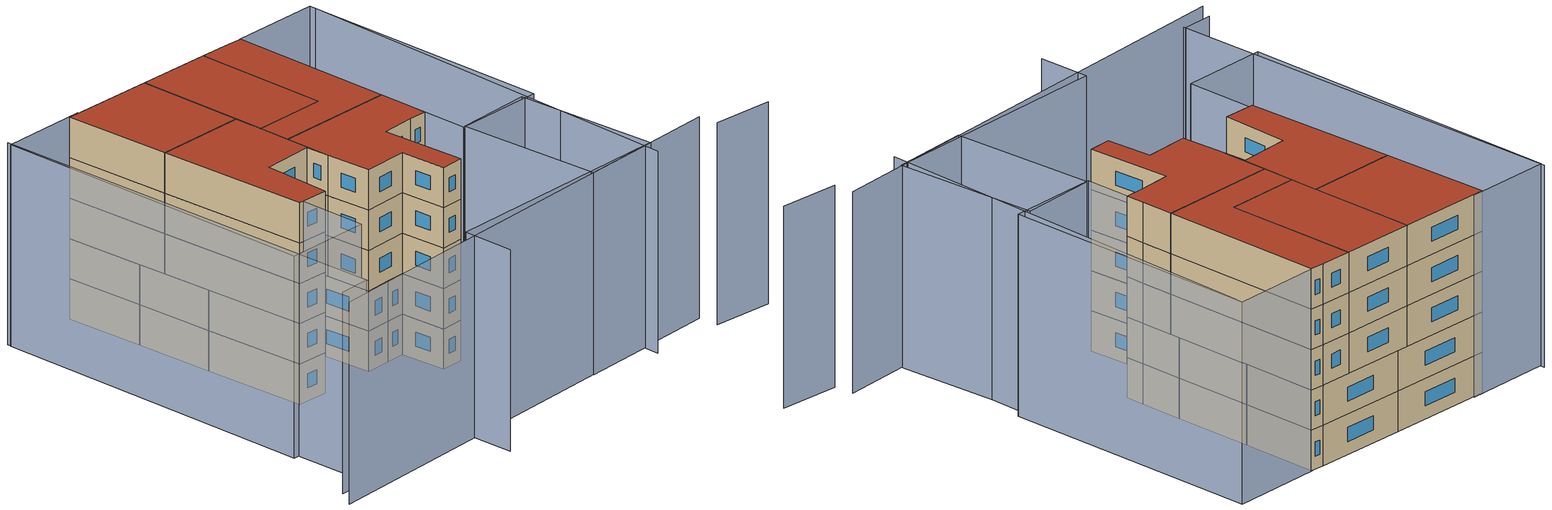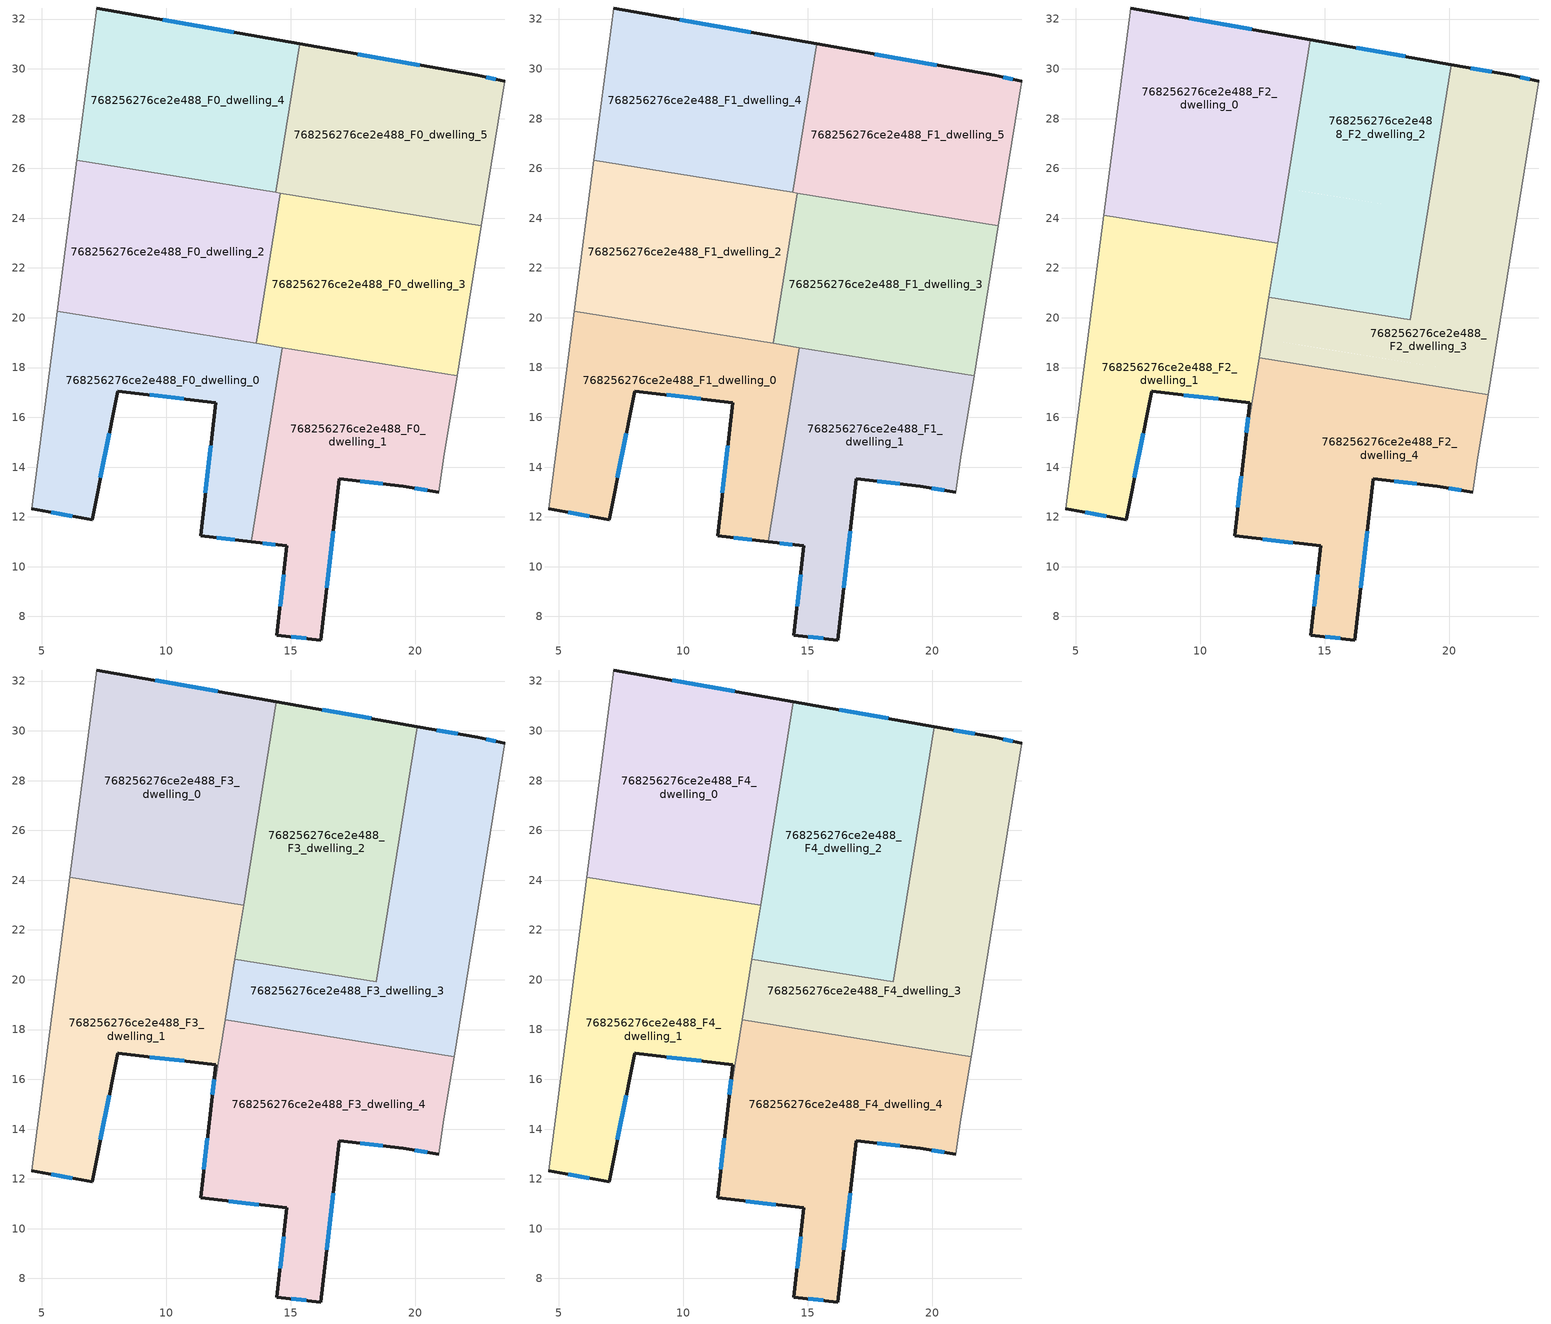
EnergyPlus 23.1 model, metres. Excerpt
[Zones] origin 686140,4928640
768256276ce2e488_F0_dwelling_0
 floor ground (EU_floor_Construction): 14.66,18.8 13.41,11 11.38,11.23 11.99,16.59 8.05,17.04 7.02,11.88 4.6,12.33 5.63,20.26 z0
 wall outside (EU_wall_Construction): 4.6,12.33 7.02,11.88 8.05,17.04 11.99,16.59 11.38,11.23 13.41,11 z0:3
 wall adiabatic (EU_wall_Construction): 5.63,20.26 4.6,12.33 z0:3
 wall to 768256276ce2e488_F0_dwelling_1 (EU_wall_Construction): 13.41,11 14.66,18.8 z0:3
 wall to 768256276ce2e488_F0_dwelling_2 (EU_wall_Construction): 13.61,18.97 5.63,20.26 z0:3
 wall to 768256276ce2e488_F0_dwelling_3 (EU_wall_Construction): 14.66,18.8 13.61,18.97 z0:3
 window (EU_Window_Construction): 12.04,11.16 12.75,11.08 / 11.79,14.85 11.58,12.98 / 9.33,16.9 10.71,16.74 / 7.35,13.56 7.71,15.37 / 5.39,12.18 6.23,12.03 z0.98:2.02
768256276ce2e488_F0_dwelling_1
 floor ground (EU_floor_Construction): 21.69,17.67 21.16,14.4 20.94,12.99 19.53,13.23 16.95,13.53 16.21,7.05 14.44,7.25 14.85,10.83 13.41,11 14.66,18.8 z0
 wall outside (EU_wall_Construction): 13.41,11 14.85,10.83 14.44,7.25 16.21,7.05 16.95,13.53 19.53,13.23 20.94,12.99 z0:3
 wall adiabatic (EU_wall_Construction): 20.94,12.99 21.16,14.4 21.69,17.67 z0:3
 wall to 768256276ce2e488_F0_dwelling_3 (EU_wall_Construction): 21.69,17.67 14.66,18.8 z0:3
 window (EU_Window_Construction): 19.99,13.16 20.48,13.07 / 17.79,13.44 18.69,13.33 / 16.45,9.16 16.71,11.43 / 15.01,7.18 15.63,7.12 / 14.72,9.67 14.57,8.41 / 13.88,10.95 14.38,10.89 z0.98:2.02
768256276ce2e488_F0_dwelling_2
 floor ground (EU_floor_Construction): 14.58,25.01 13.61,18.97 5.63,20.26 6.42,26.33 z0
 wall adiabatic (EU_wall_Construction): 6.42,26.33 5.63,20.26 z0:3
 wall to 768256276ce2e488_F0_dwelling_3 (EU_wall_Construction): 13.61,18.97 14.58,25.01 z0:3
 wall to 768256276ce2e488_F0_dwelling_4 (EU_wall_Construction): 14.41,25.04 6.42,26.33 z0:3
 wall to 768256276ce2e488_F0_dwelling_5 (EU_wall_Construction): 14.58,25.01 14.41,25.04 z0:3
768256276ce2e488_F0_dwelling_3
 floor ground (EU_floor_Construction): 22.66,23.71 21.69,17.67 13.61,18.97 14.58,25.01 z0
 wall adiabatic (EU_wall_Construction): 21.69,17.67 22.66,23.71 z0:3
 wall to 768256276ce2e488_F0_dwelling_5 (EU_wall_Construction): 22.66,23.71 14.58,25.01 z0:3
768256276ce2e488_F0_dwelling_4
 floor ground (EU_floor_Construction): 15.37,31 14.41,25.04 6.42,26.33 7.21,32.44 z0
 wall outside (EU_wall_Construction): 15.37,31 7.21,32.44 z0:3
 wall adiabatic (EU_wall_Construction): 7.21,32.44 6.42,26.33 z0:3
 wall to 768256276ce2e488_F0_dwelling_5 (EU_wall_Construction): 14.41,25.04 15.37,31 z0:3
 window (EU_Window_Construction): 12.72,31.47 9.86,31.98 z0.98:2.02
768256276ce2e488_F0_dwelling_5
 floor ground (EU_floor_Construction): 23.6,29.49 22.66,23.71 14.41,25.04 15.37,31 22.51,29.74 z0
 wall outside (EU_wall_Construction): 23.6,29.49 22.51,29.74 15.37,31 z0:3
 wall adiabatic (EU_wall_Construction): 22.66,23.71 23.6,29.49 z0:3
 window (EU_Window_Construction): 20.19,30.15 17.69,30.59 / 23.24,29.58 22.86,29.66 z0.98:2.02
768256276ce2e488_F1_dwelling_0
 floor to 768256276ce2e488_F0_dwelling_0 (EU_floor_Construction): 14.66,18.8 13.41,11 11.38,11.23 11.99,16.59 8.05,17.04 7.02,11.88 4.6,12.33 5.63,20.26 z3
 wall outside (EU_wall_Construction): 4.6,12.33 7.02,11.88 8.05,17.04 11.99,16.59 11.38,11.23 13.41,11 z3:6
 wall adiabatic (EU_wall_Construction): 5.63,20.26 4.6,12.33 z3:6
 wall to 768256276ce2e488_F1_dwelling_1 (EU_wall_Construction): 13.41,11 14.66,18.8 z3:6
 wall to 768256276ce2e488_F1_dwelling_2 (EU_wall_Construction): 13.61,18.97 5.63,20.26 z3:6
 wall to 768256276ce2e488_F1_dwelling_3 (EU_wall_Construction): 14.66,18.8 13.61,18.97 z3:6
 window (EU_Window_Construction): 12.04,11.16 12.75,11.08 / 11.79,14.85 11.58,12.98 / 9.33,16.9 10.71,16.74 / 7.35,13.56 7.71,15.37 / 5.39,12.18 6.23,12.03 z3.98:5.02
768256276ce2e488_F1_dwelling_1
 floor to 768256276ce2e488_F0_dwelling_1 (EU_floor_Construction): 21.69,17.67 21.16,14.4 20.94,12.99 19.53,13.23 16.95,13.53 16.21,7.05 14.44,7.25 14.85,10.83 13.41,11 14.66,18.8 z3
 wall outside (EU_wall_Construction): 13.41,11 14.85,10.83 14.44,7.25 16.21,7.05 16.95,13.53 19.53,13.23 20.94,12.99 z3:6
 wall adiabatic (EU_wall_Construction): 20.94,12.99 21.16,14.4 21.69,17.67 z3:6
 wall to 768256276ce2e488_F1_dwelling_3 (EU_wall_Construction): 21.69,17.67 14.66,18.8 z3:6
 window (EU_Window_Construction): 19.99,13.16 20.48,13.07 / 17.79,13.44 18.69,13.33 / 16.45,9.16 16.71,11.43 / 15.01,7.18 15.63,7.12 / 14.72,9.67 14.57,8.41 / 13.88,10.95 14.38,10.89 z3.98:5.02
768256276ce2e488_F1_dwelling_2
 floor to 768256276ce2e488_F0_dwelling_2 (EU_floor_Construction): 14.58,25.01 13.61,18.97 5.63,20.26 6.42,26.33 z3
 wall adiabatic (EU_wall_Construction): 6.42,26.33 5.63,20.26 z3:6
 wall to 768256276ce2e488_F1_dwelling_3 (EU_wall_Construction): 13.61,18.97 14.58,25.01 z3:6
 wall to 768256276ce2e488_F1_dwelling_4 (EU_wall_Construction): 14.41,25.04 6.42,26.33 z3:6
 wall to 768256276ce2e488_F1_dwelling_5 (EU_wall_Construction): 14.58,25.01 14.41,25.04 z3:6
768256276ce2e488_F1_dwelling_3
 floor to 768256276ce2e488_F0_dwelling_3 (EU_floor_Construction): 22.66,23.71 21.69,17.67 13.61,18.97 14.58,25.01 z3
 wall adiabatic (EU_wall_Construction): 21.69,17.67 22.66,23.71 z3:6
 wall to 768256276ce2e488_F1_dwelling_5 (EU_wall_Construction): 22.66,23.71 14.58,25.01 z3:6
 ceiling adiabatic (EU_roof_Construction): 21.69,17.67 22.66,23.71 19.14,24.27 18.43,19.91 13.88,20.64 13.61,18.97 z6
768256276ce2e488_F1_dwelling_4
 floor to 768256276ce2e488_F0_dwelling_4 (EU_floor_Construction): 15.37,31 14.41,25.04 6.42,26.33 7.21,32.44 z3
 wall outside (EU_wall_Construction): 15.37,31 7.21,32.44 z3:6
 wall adiabatic (EU_wall_Construction): 7.21,32.44 6.42,26.33 z3:6
 wall to 768256276ce2e488_F1_dwelling_5 (EU_wall_Construction): 14.41,25.04 15.37,31 z3:6
 window (EU_Window_Construction): 12.72,31.47 9.86,31.98 z3.98:5.02
768256276ce2e488_F1_dwelling_5
 floor to 768256276ce2e488_F0_dwelling_5 (EU_floor_Construction): 23.6,29.49 22.66,23.71 14.41,25.04 15.37,31 22.51,29.74 z3
 wall outside (EU_wall_Construction): 23.6,29.49 22.51,29.74 15.37,31 z3:6
 wall adiabatic (EU_wall_Construction): 22.66,23.71 23.6,29.49 z3:6
 window (EU_Window_Construction): 20.19,30.15 17.69,30.59 / 23.24,29.58 22.86,29.66 z3.98:5.02
768256276ce2e488_F2_dwelling_0
 floor to 768256276ce2e488_F1_dwelling_4 (EU_floor_Construction): 14.42,31.17 13.46,25.19 6.42,26.32 7.21,32.44 z6
 floor to 768256276ce2e488_F1_dwelling_2 (EU_floor_Construction): 13.46,25.19 13.11,22.99 6.13,24.12 6.42,26.32 z6
 wall outside (EU_wall_Construction): 14.43,31.17 7.21,32.44 z6:9
 wall to 768256276ce2e488_F2_dwelling_1 (EU_wall_Construction): 6.13,24.12 13.11,22.99 z6:9
 wall adiabatic (EU_wall_Construction): 7.21,32.44 6.13,24.12 z6:9
 wall to 768256276ce2e488_F2_dwelling_2 (EU_wall_Construction): 13.11,22.99 14.43,31.17 z6:9
 window (EU_Window_Construction): 12.08,31.58 9.56,32.03 z6.98:8.02
768256276ce2e488_F2_dwelling_1
 floor to 768256276ce2e488_F1_dwelling_0 (EU_floor_Construction): 12.49,19.15 11.78,14.78 11.99,16.59 8.05,17.04 7.02,11.88 4.6,12.33 5.63,20.26 z6
 floor to 768256276ce2e488_F1_dwelling_2 (EU_floor_Construction): 13.11,22.99 12.49,19.16 5.63,20.26 6.13,24.12 z6
 wall outside (EU_wall_Construction): 4.6,12.33 7.02,11.88 8.05,17.04 8.07,17.04 11.99,16.59 11.78,14.78 z6:9
 wall adiabatic (EU_wall_Construction): 6.13,24.12 4.6,12.33 z6:9
 wall to 768256276ce2e488_F2_dwelling_4 (EU_wall_Construction): 11.78,14.78 12.36,18.39 z6:9
 wall to 768256276ce2e488_F2_dwelling_3 (EU_wall_Construction): 12.36,18.39 12.76,20.83 z6:9
 wall to 768256276ce2e488_F2_dwelling_2 (EU_wall_Construction): 12.76,20.83 13.11,22.99 z6:9
 window (EU_Window_Construction): 11.92,16 11.85,15.37 / 9.35,16.9 10.72,16.74 / 7.35,13.56 7.71,15.37 / 5.39,12.18 6.23,12.03 z6.98:8.02
768256276ce2e488_F2_dwelling_2
 floor to 768256276ce2e488_F1_dwelling_2 (EU_floor_Construction): 14.58,25.01 13.88,20.64 12.76,20.83 13.46,25.19 z6
 floor to 768256276ce2e488_F1_dwelling_5 (EU_floor_Construction): 20.09,30.17 19.14,24.27 14.41,25.04 15.37,31 z6
 floor to 768256276ce2e488_F1_dwelling_4 (EU_floor_Construction): 15.37,31 14.41,25.04 13.46,25.19 14.42,31.17 z6
 floor to 768256276ce2e488_F1_dwelling_3 (EU_floor_Construction): 19.14,24.27 18.43,19.91 13.88,20.64 14.58,25.01 z6
 wall outside (EU_wall_Construction): 20.09,30.17 14.43,31.17 z6:9
 wall to 768256276ce2e488_F2_dwelling_3 (EU_wall_Construction): 12.76,20.83 18.43,19.91 20.09,30.17 z6:9
 window (EU_Window_Construction): 18.25,30.5 16.27,30.85 z6.98:8.02
768256276ce2e488_F2_dwelling_3
 floor to 768256276ce2e488_F1_dwelling_1 (EU_floor_Construction): 21.69,17.67 21.56,16.9 14.54,18.04 14.66,18.8 z6
 floor to 768256276ce2e488_F1_dwelling_5 (EU_floor_Construction): 23.6,29.49 22.66,23.71 19.14,24.27 20.09,30.17 22.51,29.74 z6
 floor to 768256276ce2e488_F1_dwelling_0 (EU_floor_Construction): 14.66,18.8 14.54,18.04 12.36,18.39 12.49,19.15 z6
 floor to 768256276ce2e488_F1_dwelling_2 (EU_floor_Construction): 13.88,20.64 13.61,18.97 12.49,19.16 12.76,20.83 z6
 floor adiabatic (EU_floor_Construction): 22.66,23.71 21.56,16.9 21.69,17.67 13.61,18.97 13.88,20.64 18.43,19.91 19.14,24.27 z6
 wall outside (EU_wall_Construction): 23.6,29.49 22.51,29.74 20.09,30.17 z6:9
 wall adiabatic (EU_wall_Construction): 21.56,16.9 23.6,29.49 z6:9
 wall to 768256276ce2e488_F2_dwelling_4 (EU_wall_Construction): 12.36,18.39 21.56,16.9 z6:9
 window (EU_Window_Construction): 21.72,29.88 20.88,30.03 / 23.24,29.58 22.86,29.66 z6.98:8.02
768256276ce2e488_F2_dwelling_4
 floor to 768256276ce2e488_F1_dwelling_1 (EU_floor_Construction): 21.56,16.9 21.16,14.4 20.94,12.99 19.53,13.23 16.95,13.53 16.21,7.05 14.44,7.25 14.85,10.83 13.41,11 14.54,18.04 z6
 floor to 768256276ce2e488_F1_dwelling_0 (EU_floor_Construction): 14.54,18.04 13.41,11 11.38,11.23 11.78,14.78 12.36,18.39 z6
 wall outside (EU_wall_Construction): 11.78,14.78 11.38,11.23 14.85,10.83 14.44,7.25 16.21,7.05 16.95,13.53 19.53,13.23 20.94,12.99 z6:9
 wall adiabatic (EU_wall_Construction): 20.94,12.99 21.16,14.4 21.56,16.9 z6:9
 window (EU_Window_Construction): 14.72,9.67 14.57,8.41 / 12.51,11.1 13.72,10.96 / 11.65,13.63 11.51,12.39 / 19.99,13.16 20.48,13.07 / 17.79,13.44 18.69,13.33 / 16.45,9.16 16.71,11.43 / 15.01,7.18 15.63,7.12 z6.98:8.02
768256276ce2e488_F3_dwelling_0
 floor to 768256276ce2e488_F2_dwelling_0 (EU_floor_Construction): 14.43,31.17 13.11,22.99 6.13,24.12 7.21,32.44 z9
 wall outside (EU_wall_Construction): 14.43,31.17 7.21,32.44 z9:12
 wall to 768256276ce2e488_F3_dwelling_1 (EU_wall_Construction): 6.13,24.12 13.11,22.99 z9:12
 wall adiabatic (EU_wall_Construction): 7.21,32.44 6.13,24.12 z9:12
 wall to 768256276ce2e488_F3_dwelling_2 (EU_wall_Construction): 13.11,22.99 14.43,31.17 z9:12
 window (EU_Window_Construction): 12.08,31.58 9.56,32.03 z9.98:11.02
768256276ce2e488_F3_dwelling_1
 floor to 768256276ce2e488_F2_dwelling_1 (EU_floor_Construction): 13.11,22.99 11.78,14.78 11.99,16.59 8.07,17.04 8.05,17.04 7.02,11.88 4.6,12.33 6.13,24.12 z9
 wall outside (EU_wall_Construction): 4.6,12.33 7.02,11.88 8.05,17.04 8.07,17.04 11.99,16.59 11.78,14.78 z9:12
 wall adiabatic (EU_wall_Construction): 6.13,24.12 4.6,12.33 z9:12
 wall to 768256276ce2e488_F3_dwelling_4 (EU_wall_Construction): 11.78,14.78 12.36,18.39 z9:12
 wall to 768256276ce2e488_F3_dwelling_3 (EU_wall_Construction): 12.36,18.39 12.76,20.83 z9:12
 wall to 768256276ce2e488_F3_dwelling_2 (EU_wall_Construction): 12.76,20.83 13.11,22.99 z9:12
 window (EU_Window_Construction): 11.92,16 11.85,15.37 / 9.35,16.9 10.72,16.74 / 7.35,13.56 7.71,15.37 / 5.39,12.18 6.23,12.03 z9.98:11.02
768256276ce2e488_F3_dwelling_2
 floor to 768256276ce2e488_F2_dwelling_2 (EU_floor_Construction): 20.09,30.17 18.43,19.91 12.76,20.83 14.43,31.17 z9
 wall outside (EU_wall_Construction): 20.09,30.17 14.43,31.17 z9:12
 wall to 768256276ce2e488_F3_dwelling_3 (EU_wall_Construction): 12.76,20.83 18.43,19.91 20.09,30.17 z9:12
 window (EU_Window_Construction): 18.25,30.5 16.27,30.85 z9.98:11.02
768256276ce2e488_F3_dwelling_3
 floor to 768256276ce2e488_F2_dwelling_3 (EU_floor_Construction): 23.6,29.49 21.56,16.9 12.36,18.39 12.76,20.83 18.43,19.91 20.09,30.17 22.51,29.74 z9
 wall outside (EU_wall_Construction): 23.6,29.49 22.51,29.74 20.09,30.17 z9:12
 wall adiabatic (EU_wall_Construction): 21.56,16.9 23.6,29.49 z9:12
 wall to 768256276ce2e488_F3_dwelling_4 (EU_wall_Construction): 12.36,18.39 21.56,16.9 z9:12
 window (EU_Window_Construction): 21.72,29.88 20.88,30.03 / 23.24,29.58 22.86,29.66 z9.98:11.02
768256276ce2e488_F3_dwelling_4
 floor to 768256276ce2e488_F2_dwelling_4 (EU_floor_Construction): 21.56,16.9 21.16,14.4 20.94,12.99 19.53,13.23 16.95,13.53 16.21,7.05 14.44,7.25 14.85,10.83 11.38,11.23 11.78,14.78 12.36,18.39 z9
 wall outside (EU_wall_Construction): 11.78,14.78 11.38,11.23 14.85,10.83 14.44,7.25 16.21,7.05 16.95,13.53 19.53,13.23 20.94,12.99 z9:12
 wall adiabatic (EU_wall_Construction): 20.94,12.99 21.16,14.4 21.56,16.9 z9:12
 window (EU_Window_Construction): 14.72,9.67 14.57,8.41 / 12.51,11.1 13.72,10.96 / 11.65,13.63 11.51,12.39 / 19.99,13.16 20.48,13.07 / 17.79,13.44 18.69,13.33 / 16.45,9.16 16.71,11.43 / 15.01,7.18 15.63,7.12 z9.98:11.02
768256276ce2e488_F4_dwelling_0
 floor to 768256276ce2e488_F3_dwelling_0 (EU_floor_Construction): 14.43,31.17 13.11,22.99 6.13,24.12 7.21,32.44 z12
 wall outside (EU_wall_Construction): 14.43,31.17 7.21,32.44 z12:15
 wall to 768256276ce2e488_F4_dwelling_1 (EU_wall_Construction): 6.13,24.12 13.11,22.99 z12:15
 wall adiabatic (EU_wall_Construction): 7.21,32.44 6.13,24.12 z12:15
 wall to 768256276ce2e488_F4_dwelling_2 (EU_wall_Construction): 13.11,22.99 14.43,31.17 z12:15
 window (EU_Window_Construction): 12.08,31.58 9.56,32.03 z12.98:14.02
 roof outside (EU_roof_Construction): 13.11,22.99 14.43,31.17 7.21,32.44 6.13,24.12 z15
768256276ce2e488_F4_dwelling_1
 floor to 768256276ce2e488_F3_dwelling_1 (EU_floor_Construction): 13.11,22.99 11.78,14.78 11.99,16.59 8.07,17.04 8.05,17.04 7.02,11.88 4.6,12.33 6.13,24.12 z12
 wall outside (EU_wall_Construction): 4.6,12.33 7.02,11.88 8.05,17.04 8.07,17.04 11.99,16.59 11.78,14.78 z12:15
 wall adiabatic (EU_wall_Construction): 6.13,24.12 4.6,12.33 z12:15
 wall to 768256276ce2e488_F4_dwelling_4 (EU_wall_Construction): 11.78,14.78 12.36,18.39 z12:15
 wall to 768256276ce2e488_F4_dwelling_3 (EU_wall_Construction): 12.36,18.39 12.76,20.83 z12:15
 wall to 768256276ce2e488_F4_dwelling_2 (EU_wall_Construction): 12.76,20.83 13.11,22.99 z12:15
 window (EU_Window_Construction): 11.92,16 11.85,15.37 / 9.35,16.9 10.72,16.74 / 7.35,13.56 7.71,15.37 / 5.39,12.18 6.23,12.03 z12.98:14.02
 roof outside (EU_roof_Construction): 11.78,14.78 13.11,22.99 6.13,24.12 4.6,12.33 7.02,11.88 8.05,17.04 8.07,17.04 11.99,16.59 z15
768256276ce2e488_F4_dwelling_2
 floor to 768256276ce2e488_F3_dwelling_2 (EU_floor_Construction): 20.09,30.17 18.43,19.91 12.76,20.83 14.43,31.17 z12
 wall outside (EU_wall_Construction): 20.09,30.17 14.43,31.17 z12:15
 wall to 768256276ce2e488_F4_dwelling_3 (EU_wall_Construction): 12.76,20.83 18.43,19.91 20.09,30.17 z12:15
 window (EU_Window_Construction): 18.25,30.5 16.27,30.85 z12.98:14.02
 roof outside (EU_roof_Construction): 18.43,19.91 20.09,30.17 14.43,31.17 12.76,20.83 z15
768256276ce2e488_F4_dwelling_3
 floor to 768256276ce2e488_F3_dwelling_3 (EU_floor_Construction): 23.6,29.49 21.56,16.9 12.36,18.39 12.76,20.83 18.43,19.91 20.09,30.17 22.51,29.74 z12
 wall outside (EU_wall_Construction): 23.6,29.49 22.51,29.74 20.09,30.17 z12:15
 wall adiabatic (EU_wall_Construction): 21.56,16.9 23.6,29.49 z12:15
 wall to 768256276ce2e488_F4_dwelling_4 (EU_wall_Construction): 12.36,18.39 21.56,16.9 z12:15
 window (EU_Window_Construction): 21.72,29.88 20.88,30.03 / 23.24,29.58 22.86,29.66 z12.98:14.02
 roof outside (EU_roof_Construction): 21.56,16.9 23.6,29.49 22.51,29.74 20.09,30.17 18.43,19.91 12.76,20.83 12.36,18.39 z15
768256276ce2e488_F4_dwelling_4
 floor to 768256276ce2e488_F3_dwelling_4 (EU_floor_Construction): 21.56,16.9 21.16,14.4 20.94,12.99 19.53,13.23 16.95,13.53 16.21,7.05 14.44,7.25 14.85,10.83 11.38,11.23 11.78,14.78 12.36,18.39 z12
 wall outside (EU_wall_Construction): 11.78,14.78 11.38,11.23 14.85,10.83 14.44,7.25 16.21,7.05 16.95,13.53 19.53,13.23 20.94,12.99 z12:15
 wall adiabatic (EU_wall_Construction): 20.94,12.99 21.16,14.4 21.56,16.9 z12:15
 window (EU_Window_Construction): 14.72,9.67 14.57,8.41 / 12.51,11.1 13.72,10.96 / 11.65,13.63 11.51,12.39 / 19.99,13.16 20.48,13.07 / 17.79,13.44 18.69,13.33 / 16.45,9.16 16.71,11.43 / 15.01,7.18 15.63,7.12 z12.98:14.02
 roof outside (EU_roof_Construction): 16.21,7.05 16.95,13.53 19.53,13.23 20.94,12.99 21.16,14.4 21.56,16.9 12.36,18.39 11.78,14.78 11.38,11.23 14.85,10.83 14.44,7.25 z15
shading: -6.43,1.13 30.41,-2.76 / 30.25,-4.3 34.84,-5.37 / 6.27,-3.43 6.86,0.52 / 6.86,0.52 24.98,-2.19 / -5.38,2.35 -2.98,2.04 / 24.4,-3.39 30.36,27.93 / 1.65,33.75 -3,1.88 / 19.28,-1.61 20.54,9.53 / 20.54,9.53 26.47,8.86 / 26.47,8.86 25.21,-2.28 / 25.21,-2.28 19.28,-1.61 / 30.44,28.42 27.3,8.47 / 27.3,8.47 20.4,9.56 / 20.4,9.56 23.53,29.5 / 23.53,29.5 30.44,28.42 / -2.52,8.1 1.53,33.45 / 1.53,33.45 8.1,32.39 / 8.1,32.39 4.05,7.04 / 4.05,7.04 -2.52,8.1 z0:15
[Building]
EU S2 Campaign: North Axis=0; Terrain=City; Solar Distribution=FullExterior
[Site:Location]
Bologna: Latitude=44.5; Longitude=11.25; Time Zone=1; Elevation=37
[SizingPeriod:WeatherFileDays]
AnnualSizingPeriod: Begin Month=1; Begin Day of Month=1; End Month=12; End Day of Month=31; Day of Week for Start Day=Monday; Use Weather File Daylight Saving Period=No; Use Weather File Rain and Snow Indicators=No
[MATERIAL]
EU_InternalMass_Material: Roughness=MediumRough; Thickness=0.1; Conductivity=1; Density=1800; Specific Heat=900; Thermal Absorptance=0.9; Solar Absorptance=0.7; Visible Absorptance=0.7
[MATERIAL:NOMASS] Roughness=MediumRough; Thermal Absorptance=0.9; Solar Absorptance=0.7; Visible Absorptance=0.7
Name | Thermal Resistance
EU_wall_NoMass | 0.905828
EU_roof_NoMass | 0.37593
EU_floor_NoMass | 0.67114
[WINDOWMATERIAL:SIMPLEGLAZINGSYSTEM]
EU_Window_SimpleGlazing: UFactor=4.52486; Solar Heat Gain Coefficient=0.85; Visible Transmittance=0.85
[CONSTRUCTION]
EU_wall_Construction: EU_wall_NoMass
EU_roof_Construction: EU_roof_NoMass
EU_floor_Construction: EU_floor_NoMass
EU_Window_Construction: EU_Window_SimpleGlazing
EU_InternalMass_Construction: EU_InternalMass_Material
[ZONE] Type=1; Multiplier=1; Ceiling Height=autocalculate; Floor Area=autocalculate; Part of Total Floor Area=Yes
Name | Volume
768256276ce2e488_F0_dwelling_0; 768256276ce2e488_F1_dwelling_0 | 150.026
768256276ce2e488_F2_dwelling_0; 768256276ce2e488_F3_dwelling_0; 768256276ce2e488_F4_dwelling_0 | 180.016
768256276ce2e488_F0_dwelling_1; 768256276ce2e488_F1_dwelling_1 | 150.029
768256276ce2e488_F2_dwelling_1; 768256276ce2e488_F3_dwelling_1; 768256276ce2e488_F4_dwelling_1 | 180.011
768256276ce2e488_F0_dwelling_2; 768256276ce2e488_F1_dwelling_2 | 150.01
768256276ce2e488_F2_dwelling_2; 768256276ce2e488_F3_dwelling_2; 768256276ce2e488_F4_dwelling_2 | 180.018
768256276ce2e488_F0_dwelling_3; 768256276ce2e488_F1_dwelling_3 | 150.007
768256276ce2e488_F2_dwelling_3; 768256276ce2e488_F3_dwelling_3; 768256276ce2e488_F4_dwelling_3 | 180.024
768256276ce2e488_F0_dwelling_4; 768256276ce2e488_F1_dwelling_4 | 150.016
768256276ce2e488_F2_dwelling_4; 768256276ce2e488_F3_dwelling_4; 768256276ce2e488_F4_dwelling_4 | 180.007
768256276ce2e488_F0_dwelling_5; 768256276ce2e488_F1_dwelling_5 | 150.017
[INTERNALMASS] Construction=EU_InternalMass_Construction
Name | Zone or ZoneList | Surface Area
768256276ce2e488_F0_dwelling_0_EU_InternalMass | 768256276ce2e488_F0_dwelling_0 | 50.0084
768256276ce2e488_F0_dwelling_1_EU_InternalMass | 768256276ce2e488_F0_dwelling_1 | 50.0097
768256276ce2e488_F0_dwelling_2_EU_InternalMass | 768256276ce2e488_F0_dwelling_2 | 50.0035
768256276ce2e488_F0_dwelling_3_EU_InternalMass | 768256276ce2e488_F0_dwelling_3 | 50.0024
768256276ce2e488_F0_dwelling_4_EU_InternalMass | 768256276ce2e488_F0_dwelling_4 | 50.0053
768256276ce2e488_F0_dwelling_5_EU_InternalMass | 768256276ce2e488_F0_dwelling_5 | 50.0057
768256276ce2e488_F1_dwelling_0_EU_InternalMass | 768256276ce2e488_F1_dwelling_0 | 50.0084
768256276ce2e488_F1_dwelling_1_EU_InternalMass | 768256276ce2e488_F1_dwelling_1 | 50.0097
768256276ce2e488_F1_dwelling_2_EU_InternalMass | 768256276ce2e488_F1_dwelling_2 | 50.0035
768256276ce2e488_F1_dwelling_3_EU_InternalMass | 768256276ce2e488_F1_dwelling_3 | 50.0024
768256276ce2e488_F1_dwelling_4_EU_InternalMass | 768256276ce2e488_F1_dwelling_4 | 50.0053
768256276ce2e488_F1_dwelling_5_EU_InternalMass | 768256276ce2e488_F1_dwelling_5 | 50.0057
768256276ce2e488_F2_dwelling_0_EU_InternalMass | 768256276ce2e488_F2_dwelling_0 | 60.0058
768256276ce2e488_F2_dwelling_1_EU_InternalMass | 768256276ce2e488_F2_dwelling_1 | 60.004
768256276ce2e488_F2_dwelling_2_EU_InternalMass | 768256276ce2e488_F2_dwelling_2 | 60.006
768256276ce2e488_F2_dwelling_3_EU_InternalMass | 768256276ce2e488_F2_dwelling_3 | 60.0084
768256276ce2e488_F2_dwelling_4_EU_InternalMass | 768256276ce2e488_F2_dwelling_4 | 60.0022
768256276ce2e488_F3_dwelling_0_EU_InternalMass | 768256276ce2e488_F3_dwelling_0 | 60.0058
768256276ce2e488_F3_dwelling_1_EU_InternalMass | 768256276ce2e488_F3_dwelling_1 | 60.004
768256276ce2e488_F3_dwelling_2_EU_InternalMass | 768256276ce2e488_F3_dwelling_2 | 60.006
768256276ce2e488_F3_dwelling_3_EU_InternalMass | 768256276ce2e488_F3_dwelling_3 | 60.0084
768256276ce2e488_F3_dwelling_4_EU_InternalMass | 768256276ce2e488_F3_dwelling_4 | 60.0022
768256276ce2e488_F4_dwelling_0_EU_InternalMass | 768256276ce2e488_F4_dwelling_0 | 60.0058
768256276ce2e488_F4_dwelling_1_EU_InternalMass | 768256276ce2e488_F4_dwelling_1 | 60.004
768256276ce2e488_F4_dwelling_2_EU_InternalMass | 768256276ce2e488_F4_dwelling_2 | 60.006
768256276ce2e488_F4_dwelling_3_EU_InternalMass | 768256276ce2e488_F4_dwelling_3 | 60.0084
768256276ce2e488_F4_dwelling_4_EU_InternalMass | 768256276ce2e488_F4_dwelling_4 | 60.0022
[OTHEREQUIPMENT] Fuel Type=Electricity; Design Level Calculation Method=Watts/Area; Power per Zone Floor Area=1; Fraction Latent=0; Fraction Radiant=0; Fraction Lost=0; Carbon Dioxide Generation Rate=0; EndUse Subcategory=EU_Step8_InternalGains
Name | Zone or ZoneList or Space or SpaceList | Schedule
EU_Step8_InternalGain_768256276ce2e488_F0_dwelling_0_f000 | 768256276ce2e488_F0_dwelling_0 | EU_Step8_GainSchedule_768256276ce2e488_F0_dwelling_0_f000
EU_Step8_InternalGain_768256276ce2e488_F0_dwelling_1_f000 | 768256276ce2e488_F0_dwelling_1 | EU_Step8_GainSchedule_768256276ce2e488_F0_dwelling_1_f000
EU_Step8_InternalGain_768256276ce2e488_F0_dwelling_2_f000 | 768256276ce2e488_F0_dwelling_2 | EU_Step8_GainSchedule_768256276ce2e488_F0_dwelling_2_f000
EU_Step8_InternalGain_768256276ce2e488_F0_dwelling_3_f000 | 768256276ce2e488_F0_dwelling_3 | EU_Step8_GainSchedule_768256276ce2e488_F0_dwelling_3_f000
EU_Step8_InternalGain_768256276ce2e488_F0_dwelling_4_f000 | 768256276ce2e488_F0_dwelling_4 | EU_Step8_GainSchedule_768256276ce2e488_F0_dwelling_4_f000
EU_Step8_InternalGain_768256276ce2e488_F0_dwelling_5_f000 | 768256276ce2e488_F0_dwelling_5 | EU_Step8_GainSchedule_768256276ce2e488_F0_dwelling_5_f000
EU_Step8_InternalGain_768256276ce2e488_F1_dwelling_0_f000 | 768256276ce2e488_F1_dwelling_0 | EU_Step8_GainSchedule_768256276ce2e488_F1_dwelling_0_f000
EU_Step8_InternalGain_768256276ce2e488_F1_dwelling_1_f000 | 768256276ce2e488_F1_dwelling_1 | EU_Step8_GainSchedule_768256276ce2e488_F1_dwelling_1_f000
EU_Step8_InternalGain_768256276ce2e488_F1_dwelling_2_f000 | 768256276ce2e488_F1_dwelling_2 | EU_Step8_GainSchedule_768256276ce2e488_F1_dwelling_2_f000
EU_Step8_InternalGain_768256276ce2e488_F1_dwelling_3_f000 | 768256276ce2e488_F1_dwelling_3 | EU_Step8_GainSchedule_768256276ce2e488_F1_dwelling_3_f000
EU_Step8_InternalGain_768256276ce2e488_F1_dwelling_4_f000 | 768256276ce2e488_F1_dwelling_4 | EU_Step8_GainSchedule_768256276ce2e488_F1_dwelling_4_f000
EU_Step8_InternalGain_768256276ce2e488_F1_dwelling_5_f000 | 768256276ce2e488_F1_dwelling_5 | EU_Step8_GainSchedule_768256276ce2e488_F1_dwelling_5_f000
EU_Step8_InternalGain_768256276ce2e488_F2_dwelling_0_f000 | 768256276ce2e488_F2_dwelling_0 | EU_Step8_GainSchedule_768256276ce2e488_F2_dwelling_0_f000
EU_Step8_InternalGain_768256276ce2e488_F2_dwelling_1_f000 | 768256276ce2e488_F2_dwelling_1 | EU_Step8_GainSchedule_768256276ce2e488_F2_dwelling_1_f000
EU_Step8_InternalGain_768256276ce2e488_F2_dwelling_2_f000 | 768256276ce2e488_F2_dwelling_2 | EU_Step8_GainSchedule_768256276ce2e488_F2_dwelling_2_f000
EU_Step8_InternalGain_768256276ce2e488_F2_dwelling_3_f000 | 768256276ce2e488_F2_dwelling_3 | EU_Step8_GainSchedule_768256276ce2e488_F2_dwelling_3_f000
EU_Step8_InternalGain_768256276ce2e488_F2_dwelling_4_f000 | 768256276ce2e488_F2_dwelling_4 | EU_Step8_GainSchedule_768256276ce2e488_F2_dwelling_4_f000
EU_Step8_InternalGain_768256276ce2e488_F3_dwelling_0_f000 | 768256276ce2e488_F3_dwelling_0 | EU_Step8_GainSchedule_768256276ce2e488_F3_dwelling_0_f000
EU_Step8_InternalGain_768256276ce2e488_F3_dwelling_1_f000 | 768256276ce2e488_F3_dwelling_1 | EU_Step8_GainSchedule_768256276ce2e488_F3_dwelling_1_f000
EU_Step8_InternalGain_768256276ce2e488_F3_dwelling_2_f000 | 768256276ce2e488_F3_dwelling_2 | EU_Step8_GainSchedule_768256276ce2e488_F3_dwelling_2_f000
EU_Step8_InternalGain_768256276ce2e488_F3_dwelling_3_f000 | 768256276ce2e488_F3_dwelling_3 | EU_Step8_GainSchedule_768256276ce2e488_F3_dwelling_3_f000
EU_Step8_InternalGain_768256276ce2e488_F3_dwelling_4_f000 | 768256276ce2e488_F3_dwelling_4 | EU_Step8_GainSchedule_768256276ce2e488_F3_dwelling_4_f000
EU_Step8_InternalGain_768256276ce2e488_F4_dwelling_0_f000 | 768256276ce2e488_F4_dwelling_0 | EU_Step8_GainSchedule_768256276ce2e488_F4_dwelling_0_f000
EU_Step8_InternalGain_768256276ce2e488_F4_dwelling_1_f000 | 768256276ce2e488_F4_dwelling_1 | EU_Step8_GainSchedule_768256276ce2e488_F4_dwelling_1_f000
EU_Step8_InternalGain_768256276ce2e488_F4_dwelling_2_f000 | 768256276ce2e488_F4_dwelling_2 | EU_Step8_GainSchedule_768256276ce2e488_F4_dwelling_2_f000
EU_Step8_InternalGain_768256276ce2e488_F4_dwelling_3_f000 | 768256276ce2e488_F4_dwelling_3 | EU_Step8_GainSchedule_768256276ce2e488_F4_dwelling_3_f000
EU_Step8_InternalGain_768256276ce2e488_F4_dwelling_4_f000 | 768256276ce2e488_F4_dwelling_4 | EU_Step8_GainSchedule_768256276ce2e488_F4_dwelling_4_f000
[ZONEVENTILATION:DESIGNFLOWRATE] Schedule=EU_AlwaysOn; Design Flow Rate Calculation Method=AirChanges/Hour; Air Changes per Hour=0.73129; Ventilation Type=Natural; Fan Pressure Rise=0; Fan Total Efficiency=1; Constant Term Coefficient=1; Temperature Term Coefficient=0; Velocity Term Coefficient=0; Velocity Squared Term Coefficient=0; Minimum Indoor Temperature=-100; Maximum Indoor Temperature=100; Delta Temperature=-100; Minimum Outdoor Temperature=-100; Maximum Outdoor Temperature=100; Maximum Wind Speed=40
Name | Zone or ZoneList or Space or SpaceList
EU_ConstantAir_768256276ce2e488_F0_dwelling_0 | 768256276ce2e488_F0_dwelling_0
EU_ConstantAir_768256276ce2e488_F0_dwelling_1 | 768256276ce2e488_F0_dwelling_1
EU_ConstantAir_768256276ce2e488_F0_dwelling_2 | 768256276ce2e488_F0_dwelling_2
EU_ConstantAir_768256276ce2e488_F0_dwelling_3 | 768256276ce2e488_F0_dwelling_3
EU_ConstantAir_768256276ce2e488_F0_dwelling_4 | 768256276ce2e488_F0_dwelling_4
EU_ConstantAir_768256276ce2e488_F0_dwelling_5 | 768256276ce2e488_F0_dwelling_5
EU_ConstantAir_768256276ce2e488_F1_dwelling_0 | 768256276ce2e488_F1_dwelling_0
EU_ConstantAir_768256276ce2e488_F1_dwelling_1 | 768256276ce2e488_F1_dwelling_1
EU_ConstantAir_768256276ce2e488_F1_dwelling_2 | 768256276ce2e488_F1_dwelling_2
EU_ConstantAir_768256276ce2e488_F1_dwelling_3 | 768256276ce2e488_F1_dwelling_3
EU_ConstantAir_768256276ce2e488_F1_dwelling_4 | 768256276ce2e488_F1_dwelling_4
EU_ConstantAir_768256276ce2e488_F1_dwelling_5 | 768256276ce2e488_F1_dwelling_5
EU_ConstantAir_768256276ce2e488_F2_dwelling_0 | 768256276ce2e488_F2_dwelling_0
EU_ConstantAir_768256276ce2e488_F2_dwelling_1 | 768256276ce2e488_F2_dwelling_1
EU_ConstantAir_768256276ce2e488_F2_dwelling_2 | 768256276ce2e488_F2_dwelling_2
EU_ConstantAir_768256276ce2e488_F2_dwelling_3 | 768256276ce2e488_F2_dwelling_3
EU_ConstantAir_768256276ce2e488_F2_dwelling_4 | 768256276ce2e488_F2_dwelling_4
EU_ConstantAir_768256276ce2e488_F3_dwelling_0 | 768256276ce2e488_F3_dwelling_0
EU_ConstantAir_768256276ce2e488_F3_dwelling_1 | 768256276ce2e488_F3_dwelling_1
EU_ConstantAir_768256276ce2e488_F3_dwelling_2 | 768256276ce2e488_F3_dwelling_2
EU_ConstantAir_768256276ce2e488_F3_dwelling_3 | 768256276ce2e488_F3_dwelling_3
EU_ConstantAir_768256276ce2e488_F3_dwelling_4 | 768256276ce2e488_F3_dwelling_4
EU_ConstantAir_768256276ce2e488_F4_dwelling_0 | 768256276ce2e488_F4_dwelling_0
EU_ConstantAir_768256276ce2e488_F4_dwelling_1 | 768256276ce2e488_F4_dwelling_1
EU_ConstantAir_768256276ce2e488_F4_dwelling_2 | 768256276ce2e488_F4_dwelling_2
EU_ConstantAir_768256276ce2e488_F4_dwelling_3 | 768256276ce2e488_F4_dwelling_3
EU_ConstantAir_768256276ce2e488_F4_dwelling_4 | 768256276ce2e488_F4_dwelling_4
[HVACTEMPLATE:THERMOSTAT] Constant Heating Setpoint=20; Constant Cooling Setpoint=50
EU_HeatOnly_768256276ce2e488_F0_dwelling_0; EU_HeatOnly_768256276ce2e488_F0_dwelling_1; EU_HeatOnly_768256276ce2e488_F0_dwelling_2; EU_HeatOnly_768256276ce2e488_F0_dwelling_3; EU_HeatOnly_768256276ce2e488_F0_dwelling_4; EU_HeatOnly_768256276ce2e488_F0_dwelling_5; EU_HeatOnly_768256276ce2e488_F1_dwelling_0; EU_HeatOnly_768256276ce2e488_F1_dwelling_1; EU_HeatOnly_768256276ce2e488_F1_dwelling_2; EU_HeatOnly_768256276ce2e488_F1_dwelling_3; EU_HeatOnly_768256276ce2e488_F1_dwelling_4; EU_HeatOnly_768256276ce2e488_F1_dwelling_5; EU_HeatOnly_768256276ce2e488_F2_dwelling_0; EU_HeatOnly_768256276ce2e488_F2_dwelling_1; EU_HeatOnly_768256276ce2e488_F2_dwelling_2; EU_HeatOnly_768256276ce2e488_F2_dwelling_3; EU_HeatOnly_768256276ce2e488_F2_dwelling_4; EU_HeatOnly_768256276ce2e488_F3_dwelling_0; EU_HeatOnly_768256276ce2e488_F3_dwelling_1; EU_HeatOnly_768256276ce2e488_F3_dwelling_2; EU_HeatOnly_768256276ce2e488_F3_dwelling_3; EU_HeatOnly_768256276ce2e488_F3_dwelling_4; EU_HeatOnly_768256276ce2e488_F4_dwelling_0; EU_HeatOnly_768256276ce2e488_F4_dwelling_1; EU_HeatOnly_768256276ce2e488_F4_dwelling_2; EU_HeatOnly_768256276ce2e488_F4_dwelling_3; EU_HeatOnly_768256276ce2e488_F4_dwelling_4
[HVACTEMPLATE:ZONE:IDEALLOADSAIRSYSTEM] System Availability Schedule=EU_AlwaysOn; Maximum Heating Supply Air Temperature=50; Minimum Cooling Supply Air Temperature=13; Maximum Heating Supply Air Humidity Ratio=0.0156; Minimum Cooling Supply Air Humidity Ratio=0.0077; Heating Limit=NoLimit; Cooling Limit=NoLimit; Heating Availability Schedule=EU_AlwaysOn; Cooling Availability Schedule=EU_CoolingOff; Dehumidification Control Type=ConstantSensibleHeatRatio; Cooling Sensible Heat Ratio=0.7; Dehumidification Setpoint=60; Humidification Control Type=None; Humidification Setpoint=30; Outdoor Air Method=None; Outdoor Air Flow Rate per Person=0.00944; Outdoor Air Flow Rate per Zone Floor Area=0; Outdoor Air Flow Rate per Zone=0; Demand Controlled Ventilation Type=None; Outdoor Air Economizer Type=NoEconomizer; Heat Recovery Type=None; Sensible Heat Recovery Effectiveness=0.7; Latent Heat Recovery Effectiveness=0.65
Name | Template Thermostat
768256276ce2e488_F0_dwelling_0 | EU_HeatOnly_768256276ce2e488_F0_dwelling_0
768256276ce2e488_F0_dwelling_1 | EU_HeatOnly_768256276ce2e488_F0_dwelling_1
768256276ce2e488_F0_dwelling_2 | EU_HeatOnly_768256276ce2e488_F0_dwelling_2
768256276ce2e488_F0_dwelling_3 | EU_HeatOnly_768256276ce2e488_F0_dwelling_3
768256276ce2e488_F0_dwelling_4 | EU_HeatOnly_768256276ce2e488_F0_dwelling_4
768256276ce2e488_F0_dwelling_5 | EU_HeatOnly_768256276ce2e488_F0_dwelling_5
768256276ce2e488_F1_dwelling_0 | EU_HeatOnly_768256276ce2e488_F1_dwelling_0
768256276ce2e488_F1_dwelling_1 | EU_HeatOnly_768256276ce2e488_F1_dwelling_1
768256276ce2e488_F1_dwelling_2 | EU_HeatOnly_768256276ce2e488_F1_dwelling_2
768256276ce2e488_F1_dwelling_3 | EU_HeatOnly_768256276ce2e488_F1_dwelling_3
768256276ce2e488_F1_dwelling_4 | EU_HeatOnly_768256276ce2e488_F1_dwelling_4
768256276ce2e488_F1_dwelling_5 | EU_HeatOnly_768256276ce2e488_F1_dwelling_5
768256276ce2e488_F2_dwelling_0 | EU_HeatOnly_768256276ce2e488_F2_dwelling_0
768256276ce2e488_F2_dwelling_1 | EU_HeatOnly_768256276ce2e488_F2_dwelling_1
768256276ce2e488_F2_dwelling_2 | EU_HeatOnly_768256276ce2e488_F2_dwelling_2
768256276ce2e488_F2_dwelling_3 | EU_HeatOnly_768256276ce2e488_F2_dwelling_3
768256276ce2e488_F2_dwelling_4 | EU_HeatOnly_768256276ce2e488_F2_dwelling_4
768256276ce2e488_F3_dwelling_0 | EU_HeatOnly_768256276ce2e488_F3_dwelling_0
768256276ce2e488_F3_dwelling_1 | EU_HeatOnly_768256276ce2e488_F3_dwelling_1
768256276ce2e488_F3_dwelling_2 | EU_HeatOnly_768256276ce2e488_F3_dwelling_2
768256276ce2e488_F3_dwelling_3 | EU_HeatOnly_768256276ce2e488_F3_dwelling_3
768256276ce2e488_F3_dwelling_4 | EU_HeatOnly_768256276ce2e488_F3_dwelling_4
768256276ce2e488_F4_dwelling_0 | EU_HeatOnly_768256276ce2e488_F4_dwelling_0
768256276ce2e488_F4_dwelling_1 | EU_HeatOnly_768256276ce2e488_F4_dwelling_1
768256276ce2e488_F4_dwelling_2 | EU_HeatOnly_768256276ce2e488_F4_dwelling_2
768256276ce2e488_F4_dwelling_3 | EU_HeatOnly_768256276ce2e488_F4_dwelling_3
768256276ce2e488_F4_dwelling_4 | EU_HeatOnly_768256276ce2e488_F4_dwelling_4
[SIZING:ZONE] Zone Cooling Design Supply Air Temperature Input Method=SupplyAirTemperature; Zone Cooling Design Supply Air Temperature=13; Zone Heating Design Supply Air Temperature Input Method=SupplyAirTemperature; Zone Heating Design Supply Air Temperature=50; Zone Cooling Design Supply Air Humidity Ratio=0.008; Zone Heating Design Supply Air Humidity Ratio=0.008; Cooling Design Air Flow Method=DesignDay; Cooling Design Air Flow Rate=0; Cooling Minimum Air Flow per Zone Floor Area=0.000762; Cooling Minimum Air Flow=0; Cooling Minimum Air Flow Fraction=0.2; Heating Design Air Flow Method=DesignDay; Heating Design Air Flow Rate=0; Heating Maximum Air Flow per Zone Floor Area=0.002032; Heating Maximum Air Flow=0.141576; Heating Maximum Air Flow Fraction=0.3; Account for Dedicated Outdoor Air System=No; Dedicated Outdoor Air System Control Strategy=NeutralSupplyAir; Dedicated Outdoor Air Low Setpoint Temperature for Design=autosize; Dedicated Outdoor Air High Setpoint Temperature for Design=autosize; Zone Load Sizing Method=Sensible Load Only No Latent Load; Zone Latent Cooling Design Supply Air Humidity Ratio Input Method=HumidityRatioDifference; Zone Cooling Design Supply Air Humidity Ratio Difference=0.005; Zone Latent Heating Design Supply Air Humidity Ratio Input Method=HumidityRatioDifference; Zone Humidification Design Supply Air Humidity Ratio Difference=0.005
768256276ce2e488_F0_dwelling_0; 768256276ce2e488_F0_dwelling_1; 768256276ce2e488_F0_dwelling_2; 768256276ce2e488_F0_dwelling_3; 768256276ce2e488_F0_dwelling_4; 768256276ce2e488_F0_dwelling_5; 768256276ce2e488_F1_dwelling_0; 768256276ce2e488_F1_dwelling_1; 768256276ce2e488_F1_dwelling_2; 768256276ce2e488_F1_dwelling_3; 768256276ce2e488_F1_dwelling_4; 768256276ce2e488_F1_dwelling_5; 768256276ce2e488_F2_dwelling_0; 768256276ce2e488_F2_dwelling_1; 768256276ce2e488_F2_dwelling_2; 768256276ce2e488_F2_dwelling_3; 768256276ce2e488_F2_dwelling_4; 768256276ce2e488_F3_dwelling_0; 768256276ce2e488_F3_dwelling_1; 768256276ce2e488_F3_dwelling_2; 768256276ce2e488_F3_dwelling_3; 768256276ce2e488_F3_dwelling_4; 768256276ce2e488_F4_dwelling_0; 768256276ce2e488_F4_dwelling_1; 768256276ce2e488_F4_dwelling_2; 768256276ce2e488_F4_dwelling_3; 768256276ce2e488_F4_dwelling_4
[SCHEDULE:CONSTANT]
Name | Hourly Value
EU_AlwaysOn | 1
EU_CoolingOff | 0
[SCHEDULE:FILE] Column Number=1; Rows to Skip at Top=0; Number of Hours of Data=8760; Column Separator=Comma; Interpolate to Timestep=No; Minutes per Item=60; Adjust Schedule for Daylight Savings=Yes
Name | File
EU_Step8_GainSchedule_768256276ce2e488_F0_dwelling_0_f000 | ../../schedules/768256276ce2e488/768256276ce2e488_F0_dwelling_0_f000_gain.csv
EU_Step8_GainSchedule_768256276ce2e488_F0_dwelling_1_f000 | ../../schedules/768256276ce2e488/768256276ce2e488_F0_dwelling_1_f000_gain.csv
EU_Step8_GainSchedule_768256276ce2e488_F0_dwelling_2_f000 | ../../schedules/768256276ce2e488/768256276ce2e488_F0_dwelling_2_f000_gain.csv
EU_Step8_GainSchedule_768256276ce2e488_F0_dwelling_3_f000 | ../../schedules/768256276ce2e488/768256276ce2e488_F0_dwelling_3_f000_gain.csv
EU_Step8_GainSchedule_768256276ce2e488_F0_dwelling_4_f000 | ../../schedules/768256276ce2e488/768256276ce2e488_F0_dwelling_4_f000_gain.csv
EU_Step8_GainSchedule_768256276ce2e488_F0_dwelling_5_f000 | ../../schedules/768256276ce2e488/768256276ce2e488_F0_dwelling_5_f000_gain.csv
EU_Step8_GainSchedule_768256276ce2e488_F1_dwelling_0_f000 | ../../schedules/768256276ce2e488/768256276ce2e488_F1_dwelling_0_f000_gain.csv
EU_Step8_GainSchedule_768256276ce2e488_F1_dwelling_1_f000 | ../../schedules/768256276ce2e488/768256276ce2e488_F1_dwelling_1_f000_gain.csv
EU_Step8_GainSchedule_768256276ce2e488_F1_dwelling_2_f000 | ../../schedules/768256276ce2e488/768256276ce2e488_F1_dwelling_2_f000_gain.csv
EU_Step8_GainSchedule_768256276ce2e488_F1_dwelling_3_f000 | ../../schedules/768256276ce2e488/768256276ce2e488_F1_dwelling_3_f000_gain.csv
EU_Step8_GainSchedule_768256276ce2e488_F1_dwelling_4_f000 | ../../schedules/768256276ce2e488/768256276ce2e488_F1_dwelling_4_f000_gain.csv
EU_Step8_GainSchedule_768256276ce2e488_F1_dwelling_5_f000 | ../../schedules/768256276ce2e488/768256276ce2e488_F1_dwelling_5_f000_gain.csv
EU_Step8_GainSchedule_768256276ce2e488_F2_dwelling_0_f000 | ../../schedules/768256276ce2e488/768256276ce2e488_F2_dwelling_0_f000_gain.csv
EU_Step8_GainSchedule_768256276ce2e488_F2_dwelling_1_f000 | ../../schedules/768256276ce2e488/768256276ce2e488_F2_dwelling_1_f000_gain.csv
EU_Step8_GainSchedule_768256276ce2e488_F2_dwelling_2_f000 | ../../schedules/768256276ce2e488/768256276ce2e488_F2_dwelling_2_f000_gain.csv
EU_Step8_GainSchedule_768256276ce2e488_F2_dwelling_3_f000 | ../../schedules/768256276ce2e488/768256276ce2e488_F2_dwelling_3_f000_gain.csv
EU_Step8_GainSchedule_768256276ce2e488_F2_dwelling_4_f000 | ../../schedules/768256276ce2e488/768256276ce2e488_F2_dwelling_4_f000_gain.csv
EU_Step8_GainSchedule_768256276ce2e488_F3_dwelling_0_f000 | ../../schedules/768256276ce2e488/768256276ce2e488_F3_dwelling_0_f000_gain.csv
EU_Step8_GainSchedule_768256276ce2e488_F3_dwelling_1_f000 | ../../schedules/768256276ce2e488/768256276ce2e488_F3_dwelling_1_f000_gain.csv
EU_Step8_GainSchedule_768256276ce2e488_F3_dwelling_2_f000 | ../../schedules/768256276ce2e488/768256276ce2e488_F3_dwelling_2_f000_gain.csv
EU_Step8_GainSchedule_768256276ce2e488_F3_dwelling_3_f000 | ../../schedules/768256276ce2e488/768256276ce2e488_F3_dwelling_3_f000_gain.csv
EU_Step8_GainSchedule_768256276ce2e488_F3_dwelling_4_f000 | ../../schedules/768256276ce2e488/768256276ce2e488_F3_dwelling_4_f000_gain.csv
EU_Step8_GainSchedule_768256276ce2e488_F4_dwelling_0_f000 | ../../schedules/768256276ce2e488/768256276ce2e488_F4_dwelling_0_f000_gain.csv
EU_Step8_GainSchedule_768256276ce2e488_F4_dwelling_1_f000 | ../../schedules/768256276ce2e488/768256276ce2e488_F4_dwelling_1_f000_gain.csv
EU_Step8_GainSchedule_768256276ce2e488_F4_dwelling_2_f000 | ../../schedules/768256276ce2e488/768256276ce2e488_F4_dwelling_2_f000_gain.csv
EU_Step8_GainSchedule_768256276ce2e488_F4_dwelling_3_f000 | ../../schedules/768256276ce2e488/768256276ce2e488_F4_dwelling_3_f000_gain.csv
EU_Step8_GainSchedule_768256276ce2e488_F4_dwelling_4_f000 | ../../schedules/768256276ce2e488/768256276ce2e488_F4_dwelling_4_f000_gain.csv
